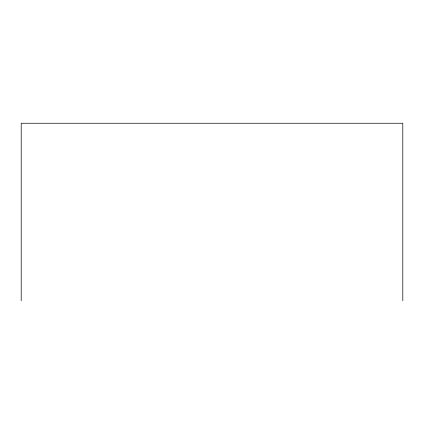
<?xml version="1.0" encoding="UTF-8"?>
<svg xmlns="http://www.w3.org/2000/svg" width="424" height="424" viewBox="0 0 424 424"><rect width="100%" height="100%" fill="white"/><g stroke="black" fill="none" stroke-linecap="round" stroke-linejoin="round"><path stroke-width="0.64" d="M402.8 300.754L402.8 123.246L21.2 123.246L21.2 300.754"/></g></svg>
